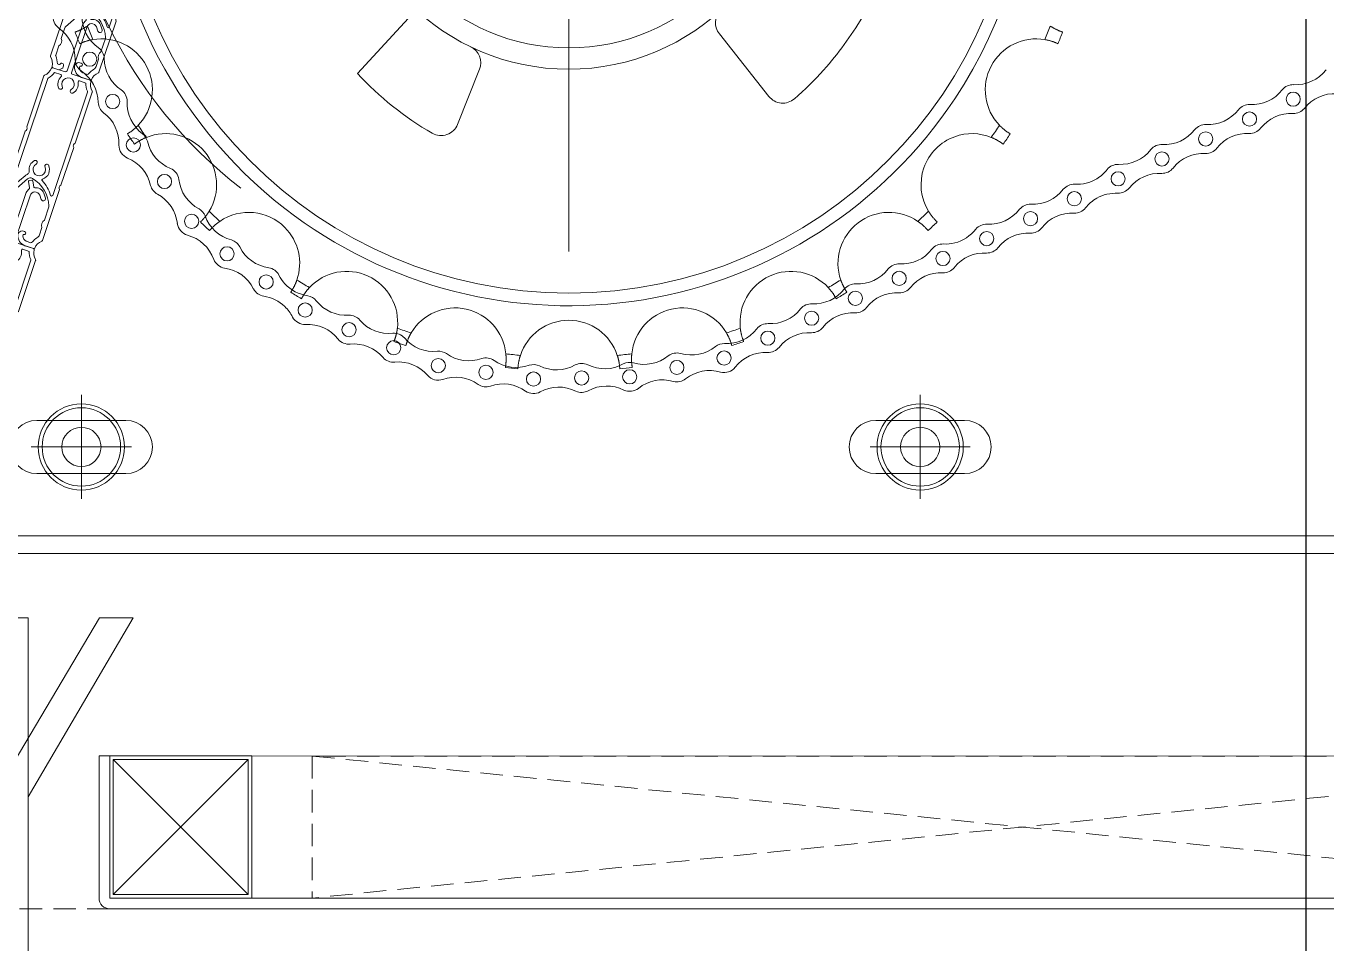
# Model space of a CAD drawing. Header units: millimetres. Extents: x -547695 to 905972, y -1055718 to 167349.
# Drawn here: x -528302.5 to -527936.3, y -937187.5 to -936929.1 of the extents above; entities that cross this region are included whole.
import ezdxf

# ---------------------------------------------------------------- set-up
doc = ezdxf.new("R2010")
doc.units = ezdxf.units.MM
doc.linetypes.add('$0$HIDDEN', pattern=[9.525, 6.35, -3.175])
for name, color, linetype, lineweight in [('$0$A-DOOR', 142, 'Continuous', 9), ('$0$A-EQPM', 127, 'Continuous', 9), ('$0$A-FINE', 255, 'Continuous', 5), ('$0$A-HIDD', 45, '$0$HIDDEN', 9), ('$0$A-LIFT', 3, 'Continuous', 9), ('$0$A-PATT', 252, 'Continuous', 9), ('A-FINE', 255, 'Continuous', 25)]:
    doc.layers.add(name, color=color, linetype=linetype, lineweight=lineweight)

# ---------------------------------------------------------------- blocks, each defined once
blk = doc.blocks.new('$0$MTY')
for points in [[(626.11, -64799.93, -0.090196), (626.15, -64800.14), (626.15, -64804.13, 0.368278), (626.15, -64806.35), (626.15, -64808.48, -0.182607), (625.75, -64809.53, 0.096718), (624.89, -64810.99, -0.176758), (624.55, -64811.41), (623.19, -64811.41, -0.247641), (621.81, -64810.27, -0.460334), (622.04, -64809.75, 0.7323), (622.2, -64809.07, 0.638251), (620.41, -64810.41, 0.326604), (623.25, -64812.71), (625.79, -64812.71, 0.391294), (626.09, -64812.43, -0.198956), (627.34, -64809.98, 0.219541), (627.45, -64809.75), (627.45, -64794.61, -0.461538), (627.45, -64793.31), (627.45, -64782.11, -0.461538), (627.45, -64780.81), (627.45, -64765.67, 0.219541), (627.34, -64765.44, -0.198956), (626.09, -64762.98, 0.391294), (625.79, -64762.71), (620.44, -64762.71, -0.388859), (620.14, -64762.43), (620.14, -64748.91, -0.726905), (622.68, -64747.88), (623.48, -64748.92, 0.894046), (624.47, -64748.17), (623.58, -64747, 0.357314), (620.68, -64746.35, -0.31829), (620.36, -64746.3), (619.5, -64744.69, 0.333118), (619.19, -64744.56), (618.55, -64744.91, 0.4202), (618.45, -64745.23), (619.25, -64746.87, -0.283488), (619.26, -64747.28, 0.119039), (618.84, -64748.35), (618.84, -64761.91, -0.414214), (618.04, -64762.71), (614.7, -64762.71, 0.391294), (614.4, -64762.98, -0.198956), (613.15, -64765.44, 0.219541), (613.05, -64765.67), (613.05, -64780.81, -0.461538), (613.05, -64782.11), (613.05, -64793.31, -0.461538), (613.05, -64794.61), (613.05, -64809.75, 0.219541), (613.15, -64809.98, -0.198942), (614.4, -64812.43, 0.390366), (614.7, -64812.71), (616.48, -64812.71, 0.172119), (616.63, -64812.64), (617.35, -64811.95, 0.171024), (617.4, -64811.83), (617.4, -64811.21, 0.908513), (616.37, -64811.07, -0.468804), (615.6, -64811.23, 0.084333), (614.44, -64809.26, -0.199939), (614.35, -64809.05), (614.35, -64806.35, 0.368278), (614.35, -64804.13), (614.35, -64800.93, -0.132117), (614.43, -64800.62), (617.99, -64794.65, -0.289287), (619.22, -64794.04, -0.243866), (626.11, -64799.93)], [(614.35, -64797.44), (614.35, -64766.06, -0.196067), (614.43, -64765.85, 0.142518), (615.55, -64763.81), (617.47, -64763.81, -0.554704), (617.72, -64764.31, 0.323726), (618.17, -64767.67, 0.91687), (618.95, -64766.89, -2.282982), (621.55, -64766.89, 0.925267), (622.33, -64767.66, 0.32336), (622.77, -64764.32, -0.602267), (623.02, -64763.81), (624.94, -64763.81, 0.142518), (626.06, -64765.85, -0.196067), (626.15, -64766.06), (626.15, -64796.77, -0.734386), (625.6, -64796.94, 0.120007), (622, -64793.74, -0.641171), (622, -64793.37, 0.455001), (622.26, -64789.04, 0.842101), (621.55, -64789.89, -2.282982), (618.95, -64789.89, 0.880595), (618.19, -64789.08, 0.325978), (617.71, -64792.43, -0.340176), (617.55, -64793.29, 0.020475), (617.01, -64794), (614.9, -64797.57, -0.729569), (614.35, -64797.44)]]:
    blk.add_lwpolyline(points, format="xyb")
blk = doc.blocks.new('$0$ytr')
blk.add_lwpolyline([(-22626.99, 8802.87), (-22604.9, 8802.87, -0.414214), (-22604.6, 8802.57), (-22604.6, 8796.42, 0.391306), (-22604.32, 8796.12, -0.198998), (-22601.86, 8794.87, 0.219572), (-22601.64, 8794.76), (-22587.55, 8794.76, 0.219573), (-22587.32, 8794.87, -0.198989), (-22584.86, 8796.12, 0.391298), (-22584.59, 8796.42), (-22584.59, 8799.05, 0.241509), (-22586.36, 8802.35, 0.870973), (-22588.15, 8800.69, 0.627066), (-22587.87, 8800.76, -0.659606), (-22587.05, 8801.26, -0.237165), (-22585.89, 8799.04), (-22585.89, 8798.44, -0.169286), (-22586.31, 8797.32, -0.156211), (-22588.86, 8795.86), (-22596.62, 8795.86, -0.414213), (-22596.92, 8796.16), (-22596.92, 8807.36, -0.414214), (-22596.62, 8807.66), (-22588.05, 8807.66, -0.180967), (-22587.86, 8807.59, 0.09136), (-22586.04, 8806.51, -0.314579), (-22585.84, 8806.23), (-22585.84, 8805.71, 0.426086), (-22585.57, 8805.43), (-22584.86, 8805.43, 0.403814), (-22584.59, 8805.69), (-22584.59, 8807.11, 0.390725), (-22584.86, 8807.41, -0.198974), (-22587.32, 8808.66, 0.219573), (-22587.55, 8808.76), (-22601.64, 8808.76, 0.219573), (-22601.86, 8808.66, -0.198999), (-22604.32, 8807.41, 0.391306), (-22604.6, 8807.11), (-22604.6, 8805.3, -0.414214), (-22604.9, 8805), (-22605.32, 8805, 0.171473), (-22605.63, 8804.89), (-22606.1, 8804.58, -0.145794), (-22606.75, 8804.37), (-22627.59, 8804.37, 0.081232), (-22628.52, 8804.03, -0.575165), (-22628.97, 8804.29), (-22628.97, 8804.32, 0.412233), (-22630.02, 8805.48), (-22630.92, 8805.48, 0.413697), (-22631.87, 8804.43), (-22631.87, 8803.63, 0.414214), (-22631.57, 8803.33), (-22631.37, 8803.33, 0.414214), (-22631.07, 8803.63), (-22631.07, 8804.38, -0.414214), (-22630.77, 8804.68), (-22630.17, 8804.68, -0.414214), (-22629.87, 8804.38), (-22629.87, 8803.3, -0.267949), (-22630.02, 8803.04, 0.267949), (-22630.17, 8802.78), (-22630.17, 8801.38, 0.267949), (-22630.02, 8801.13, -0.267949), (-22629.87, 8800.87), (-22629.87, 8799.78, -0.414214), (-22630.17, 8799.48), (-22630.77, 8799.48, -0.414214), (-22631.07, 8799.78), (-22631.07, 8800.53, 0.414214), (-22631.37, 8800.83), (-22631.57, 8800.83, 0.414214), (-22631.87, 8800.53), (-22631.87, 8799.68, 0.414214), (-22630.87, 8798.68), (-22630.12, 8798.68, 0.239973), (-22629.29, 8799.15, -0.434226), (-22628.86, 8799.22), (-22627.75, 8798.37, 0.80426), (-22626.98, 8799.42), (-22628.16, 8800.33, -0.726905), (-22627.13, 8802.87), (-22611.19, 8802.87)], format="xyb")
blk.add_lwpolyline([(-22603.26, 8806.53, 0.348491), (-22603.5, 8806.24), (-22603.5, 8797.31, 0.343143), (-22603.27, 8797.02, -0.140923), (-22601.45, 8795.96, 0.204947), (-22601.24, 8795.86), (-22598.12, 8795.86, 0.414214), (-22597.82, 8796.16), (-22597.82, 8807.36, 0.414214), (-22598.12, 8807.66), (-22601.15, 8807.66, 0.201457), (-22601.51, 8807.51, -0.142377)], format="xyb", close=True)
blk = doc.blocks.new('$0$RTHRT')
at = {"linetype": 'Continuous'}
for p, q in [((-23798.92, 8505.48), (-23826.91, 8528.15)), ((-23700.22, 8505.48), (-23682.93, 8519.48)), ((-23808.85, 8488.28), (-23842.24, 8501.09)), ((-23690.29, 8488.28), (-23667.53, 8497.01)), ((-23759.5, 8402.8), (-23764.65, 8370.33)), ((-23739.64, 8402.8), (-23734.54, 8370.64))]:
    blk.add_line(p, q, dxfattribs=at)
at = {"linetype": 'Continuous', "ltscale": 10}
for points in [[(-23785.25, 8518.05, 0.392974), (-23783.73, 8524.68), (-23797.31, 8548.2, 0.445132), (-23804.57, 8549.75, 0.071149), (-23826.88, 8528.12, 0.071149)], [(-23682.93, 8519.48, 0.004977), (-23683.97, 8520.56, 0.052646), (-23703.56, 8535.11, 0.417148), (-23710.43, 8533.31), (-23715.41, 8524.68, 0.392974), (-23713.89, 8518.05)], [(-23842.23, 8501.09, 0.046573), (-23847.89, 8481.5, 0.032054), (-23849.22, 8470.82, 0.431909), (-23844.23, 8465.52), (-23817.89, 8465.52, 0.392974), (-23812.9, 8470.15)], [(-23686.24, 8470.15, 0.392974), (-23681.25, 8465.52), (-23664.58, 8465.52, 0.457265), (-23659.64, 8471.24, 0.076461), (-23667.53, 8497.01, 0.076461)]]:
    blk.add_lwpolyline(points, format="xyb", dxfattribs=at)
at = {"linetype": 'Continuous'}
for points in [[(-23777.22, 8408.36, 0.392974), (-23783.73, 8406.35), (-23795.47, 8386.02, 0.437136), (-23793.29, 8379.01, 0.076029), (-23764.65, 8370.33, 0.076029)], [(-23734.54, 8370.64, 0.046532), (-23716.75, 8375.29, 0.032637), (-23706.19, 8379.98, 0.426244), (-23704.18, 8386.9), (-23715.41, 8406.35, 0.392974), (-23721.92, 8408.36)]]:
    blk.add_lwpolyline(points, format="xyb", dxfattribs=at)
at = {"linetype": 'Continuous', "ltscale": 10}
for radius in [63.5, 57.5]:
    blk.add_circle((-23749.57, 8465.52), radius, dxfattribs=at)
blk = doc.blocks.new('$0$ẺGR')
at = {"linetype": 'Continuous', "xscale": -1, "rotation": 359.5412056856188}
blk.add_blockref('$0$ytr', (-55541.04, -72683.22), dxfattribs=at)
at = {"linetype": 'Continuous', "xscale": -1}
blk.add_blockref('$0$RTHRT', (-56624.62, -72639.46), dxfattribs=at)
blk = doc.blocks.new('$0$CC 3200 - MC')
at = {"layer": '$0$A-DOOR', "linetype": 'Continuous', "ltscale": 10}
blk.add_lwpolyline([(-600, 100.01), (0, 100.01), (0, 500.01), (-600, 500.01), (-600, 100.01)], dxfattribs=at)
at = {"layer": '$0$A-DOOR'}
for points in [[(-278.77, 137.51, -1), (-278.77, 122.51), (-303.77, 122.51, -1), (-303.77, 137.51)], [(-42.5, 137.51, -1), (-42.5, 122.51), (-67.5, 122.51, -1), (-67.5, 137.51)]]:
    blk.add_lwpolyline(points, format="xyb", close=True, dxfattribs=at)
at = {"layer": '$0$A-DOOR', "linetype": 'Continuous', "ltscale": 10}
blk.add_lwpolyline([(-600, 105.01), (-5, 105.01), (-5, 100.01), (-600, 100.01)], close=True, dxfattribs=at)
at = {"layer": '$0$A-DOOR'}
blk.add_lwpolyline([(-9.83, 81.94), (-9.83, -3399.99), (-30.17, -3399.99), (-30.17, 31.52), (-60.11, 81.94), (-69.59, 81.94), (-40.04, 31.52), (-40.04, -3399.99), (0, -3399.99), (0, 81.94), (-40.04, 81.94), (-40.04, -3399.99)], dxfattribs=at)
at = {"layer": '$0$A-EQPM', "linetype": 'Continuous'}
blk.add_line((-192.29, 415.01), (-192.29, 185.01), dxfattribs=at)
at = {"layer": '$0$A-EQPM', "linetype": 'Continuous', "flags": 128}
for points in [[(-327.92, 248.52), (-328.06, 248.42), (-328.2, 248.33), (-328.34, 248.25), (-328.48, 248.16), (-328.62, 248.07), (-328.77, 247.99), (-328.91, 247.91), (-329.05, 247.83), (-329.2, 247.75), (-329.34, 247.68), (-329.49, 247.61), (-329.63, 247.53), (-329.78, 247.46), (-329.92, 247.4), (-330.07, 247.33), (-330.22, 247.27), (-330.36, 247.2), (-330.51, 247.14), (-330.66, 247.09), (-330.8, 247.03), (-330.95, 246.97), (-331.1, 246.92), (-331.25, 246.87), (-331.4, 246.82)], [(-53.23, 246.82), (-53.38, 246.87), (-53.53, 246.92), (-53.68, 246.97), (-53.83, 247.03), (-53.97, 247.09), (-54.12, 247.14), (-54.27, 247.2), (-54.41, 247.27), (-54.56, 247.33), (-54.7, 247.4), (-54.85, 247.46), (-55, 247.53), (-55.14, 247.61), (-55.29, 247.68), (-55.43, 247.75), (-55.57, 247.83), (-55.72, 247.91), (-55.86, 247.99), (-56, 248.07), (-56.15, 248.16), (-56.29, 248.25), (-56.43, 248.33), (-56.57, 248.42), (-56.71, 248.52)], [(-330.09, 243.53), (-329.95, 243.6), (-329.8, 243.66), (-329.66, 243.73), (-329.51, 243.79), (-329.37, 243.85), (-329.22, 243.9), (-329.07, 243.96), (-328.92, 244.02), (-328.77, 244.07), (-328.62, 244.12), (-328.47, 244.17), (-328.31, 244.22), (-328.16, 244.27), (-328, 244.32), (-327.85, 244.36), (-327.69, 244.41), (-327.53, 244.45), (-327.37, 244.49), (-327.21, 244.53), (-327.05, 244.56), (-326.89, 244.6), (-326.72, 244.63), (-326.56, 244.66), (-326.4, 244.69)], [(-58.23, 244.69), (-58.07, 244.66), (-57.9, 244.63), (-57.74, 244.6), (-57.58, 244.56), (-57.42, 244.53), (-57.26, 244.49), (-57.1, 244.45), (-56.94, 244.41), (-56.78, 244.36), (-56.62, 244.32), (-56.47, 244.27), (-56.31, 244.22), (-56.16, 244.17), (-56.01, 244.12), (-55.86, 244.07), (-55.71, 244.02), (-55.56, 243.96), (-55.41, 243.9), (-55.26, 243.85), (-55.12, 243.79), (-54.97, 243.73), (-54.83, 243.66), (-54.68, 243.6), (-54.54, 243.53)], [(-313.61, 220.58), (-313.73, 220.46), (-313.84, 220.34), (-313.96, 220.22), (-314.08, 220.11), (-314.2, 219.99), (-314.33, 219.88), (-314.45, 219.77), (-314.57, 219.66), (-314.7, 219.56), (-314.82, 219.45), (-314.95, 219.35), (-315.07, 219.25), (-315.2, 219.15), (-315.33, 219.05), (-315.46, 218.96), (-315.59, 218.86), (-315.72, 218.77), (-315.85, 218.68), (-315.98, 218.59), (-316.11, 218.5), (-316.24, 218.42), (-316.37, 218.33), (-316.51, 218.25), (-316.64, 218.17)], [(-67.98, 218.17), (-68.12, 218.25), (-68.26, 218.33), (-68.39, 218.42), (-68.52, 218.5), (-68.65, 218.59), (-68.78, 218.68), (-68.91, 218.77), (-69.04, 218.86), (-69.17, 218.96), (-69.3, 219.05), (-69.43, 219.15), (-69.56, 219.25), (-69.68, 219.35), (-69.81, 219.45), (-69.93, 219.56), (-70.06, 219.66), (-70.18, 219.77), (-70.3, 219.88), (-70.42, 219.99), (-70.55, 220.11), (-70.66, 220.22), (-70.78, 220.34), (-70.9, 220.46), (-71.02, 220.58)], [(-314.66, 215.24), (-314.53, 215.34), (-314.4, 215.43), (-314.28, 215.52), (-314.15, 215.62), (-314.02, 215.7), (-313.89, 215.79), (-313.76, 215.88), (-313.62, 215.97), (-313.49, 216.05), (-313.35, 216.14), (-313.21, 216.22), (-313.07, 216.3), (-312.93, 216.38), (-312.79, 216.46), (-312.65, 216.54), (-312.5, 216.61), (-312.36, 216.69), (-312.21, 216.76), (-312.06, 216.83), (-311.91, 216.9), (-311.76, 216.97), (-311.61, 217.04), (-311.45, 217.1), (-311.3, 217.17)], [(-73.33, 217.17), (-73.17, 217.1), (-73.02, 217.04), (-72.87, 216.97), (-72.72, 216.9), (-72.57, 216.83), (-72.42, 216.76), (-72.27, 216.69), (-72.13, 216.61), (-71.98, 216.54), (-71.84, 216.46), (-71.7, 216.38), (-71.55, 216.3), (-71.42, 216.22), (-71.28, 216.14), (-71.14, 216.05), (-71.01, 215.97), (-70.87, 215.88), (-70.74, 215.79), (-70.61, 215.7), (-70.48, 215.62), (-70.35, 215.52), (-70.22, 215.43), (-70.1, 215.34), (-69.97, 215.24)], [(-293.63, 196.36), (-293.72, 196.22), (-293.81, 196.08), (-293.9, 195.94), (-293.99, 195.81), (-294.08, 195.67), (-294.18, 195.53), (-294.27, 195.4), (-294.37, 195.27), (-294.47, 195.14), (-294.57, 195.01), (-294.67, 194.88), (-294.77, 194.76), (-294.88, 194.63), (-294.98, 194.51), (-295.08, 194.39), (-295.19, 194.27), (-295.3, 194.15), (-295.4, 194.03), (-295.51, 193.92), (-295.62, 193.81), (-295.73, 193.69), (-295.85, 193.58), (-295.96, 193.47), (-296.07, 193.36)], [(-88.55, 193.36), (-88.67, 193.47), (-88.78, 193.58), (-88.89, 193.69), (-89.01, 193.81), (-89.11, 193.92), (-89.22, 194.03), (-89.33, 194.15), (-89.44, 194.27), (-89.54, 194.39), (-89.65, 194.51), (-89.75, 194.63), (-89.86, 194.76), (-89.96, 194.88), (-90.06, 195.01), (-90.16, 195.14), (-90.26, 195.27), (-90.35, 195.4), (-90.45, 195.53), (-90.54, 195.67), (-90.64, 195.81), (-90.73, 195.94), (-90.82, 196.08), (-90.91, 196.22), (-91, 196.36)], [(-293.51, 190.93), (-293.4, 191.05), (-293.3, 191.17), (-293.19, 191.29), (-293.09, 191.41), (-292.98, 191.52), (-292.87, 191.63), (-292.76, 191.75), (-292.65, 191.86), (-292.54, 191.97), (-292.42, 192.08), (-292.31, 192.2), (-292.19, 192.3), (-292.07, 192.41), (-291.94, 192.52), (-291.82, 192.63), (-291.7, 192.73), (-291.57, 192.84), (-291.44, 192.94), (-291.31, 193.04), (-291.18, 193.14), (-291.05, 193.24), (-290.91, 193.34), (-290.78, 193.44), (-290.64, 193.53)], [(-93.99, 193.53), (-93.85, 193.44), (-93.71, 193.34), (-93.58, 193.24), (-93.45, 193.14), (-93.32, 193.04), (-93.19, 192.94), (-93.06, 192.84), (-92.93, 192.73), (-92.81, 192.63), (-92.68, 192.52), (-92.56, 192.41), (-92.44, 192.3), (-92.32, 192.2), (-92.21, 192.08), (-92.09, 191.97), (-91.98, 191.86), (-91.86, 191.75), (-91.75, 191.63), (-91.65, 191.52), (-91.54, 191.41), (-91.43, 191.29), (-91.33, 191.17), (-91.22, 191.05), (-91.12, 190.93)], [(-268.91, 177.02), (-268.95, 176.91), (-268.99, 176.8), (-269.03, 176.7), (-269.07, 176.59), (-269.11, 176.49), (-269.15, 176.38), (-269.19, 176.28), (-269.23, 176.18), (-269.28, 176.07), (-269.32, 175.97), (-269.36, 175.87), (-269.41, 175.77), (-269.46, 175.67), (-269.5, 175.57), (-269.55, 175.47), (-269.6, 175.37), (-269.65, 175.27), (-269.7, 175.17), (-269.75, 175.07), (-269.8, 174.98), (-269.85, 174.88), (-269.9, 174.79), (-269.95, 174.69), (-270, 174.6)], [(-114.39, 174.21), (-114.46, 174.31), (-114.52, 174.42), (-114.59, 174.53), (-114.65, 174.64), (-114.71, 174.75), (-114.77, 174.87), (-114.83, 174.98), (-114.89, 175.09), (-114.95, 175.21), (-115.01, 175.32), (-115.06, 175.44), (-115.12, 175.55), (-115.18, 175.67), (-115.23, 175.79), (-115.28, 175.91), (-115.33, 176.03), (-115.39, 176.15), (-115.44, 176.27), (-115.49, 176.39), (-115.53, 176.52), (-115.58, 176.64), (-115.63, 176.77), (-115.67, 176.89), (-115.72, 177.02)], [(-270, 174.6), (-270.03, 174.55), (-270.05, 174.51), (-270.08, 174.46), (-270.11, 174.42), (-270.13, 174.38), (-270.16, 174.33), (-270.18, 174.29), (-270.21, 174.24), (-270.24, 174.2), (-270.26, 174.16), (-270.29, 174.11), (-270.32, 174.07), (-270.34, 174.03), (-270.37, 173.99), (-270.4, 173.94), (-270.43, 173.9), (-270.45, 173.86), (-270.48, 173.81), (-270.51, 173.77), (-270.54, 173.73), (-270.57, 173.69), (-270.6, 173.64), (-270.63, 173.6), (-270.65, 173.56)], [(-267.62, 171.73), (-267.61, 171.75), (-267.6, 171.77), (-267.6, 171.79), (-267.59, 171.8), (-267.58, 171.82), (-267.57, 171.84), (-267.56, 171.85), (-267.55, 171.87), (-267.54, 171.89), (-267.53, 171.9), (-267.52, 171.92), (-267.51, 171.94), (-267.5, 171.95), (-267.5, 171.97), (-267.49, 171.99), (-267.48, 172.01), (-267.47, 172.02), (-267.46, 172.04), (-267.45, 172.06), (-267.44, 172.07), (-267.43, 172.09), (-267.42, 172.11), (-267.41, 172.12), (-267.4, 172.14)], [(-267.4, 172.14), (-267.33, 172.26), (-267.26, 172.38), (-267.19, 172.5), (-267.12, 172.62), (-267.05, 172.73), (-266.97, 172.85), (-266.9, 172.97), (-266.82, 173.09), (-266.74, 173.2), (-266.66, 173.32), (-266.58, 173.44), (-266.49, 173.55), (-266.41, 173.67), (-266.32, 173.78), (-266.23, 173.9), (-266.14, 174.01), (-266.05, 174.12), (-265.96, 174.23), (-265.87, 174.35), (-265.77, 174.46), (-265.68, 174.57), (-265.58, 174.68), (-265.48, 174.78), (-265.38, 174.89)], [(-119.24, 174.89), (-119.17, 174.81), (-119.09, 174.73), (-119.02, 174.64), (-118.94, 174.56), (-118.87, 174.47), (-118.8, 174.39), (-118.72, 174.3), (-118.65, 174.22), (-118.58, 174.13), (-118.51, 174.05), (-118.44, 173.96), (-118.38, 173.87), (-118.31, 173.78), (-118.24, 173.7), (-118.18, 173.61), (-118.11, 173.52), (-118.05, 173.43), (-117.98, 173.34), (-117.92, 173.25), (-117.86, 173.16), (-117.8, 173.07), (-117.74, 172.98), (-117.68, 172.89), (-117.62, 172.8)], [(-117.62, 172.8), (-117.59, 172.76), (-117.57, 172.71), (-117.54, 172.67), (-117.51, 172.63), (-117.49, 172.58), (-117.46, 172.54), (-117.43, 172.49), (-117.41, 172.45), (-117.38, 172.41), (-117.35, 172.36), (-117.33, 172.32), (-117.3, 172.27), (-117.28, 172.23), (-117.25, 172.19), (-117.23, 172.14), (-117.2, 172.1), (-117.18, 172.05), (-117.15, 172.01), (-117.13, 171.96), (-117.1, 171.92), (-117.08, 171.87), (-117.05, 171.83), (-117.03, 171.78), (-117.01, 171.73)], [(-113.97, 173.56), (-113.99, 173.58), (-114.01, 173.61), (-114.03, 173.64), (-114.05, 173.67), (-114.06, 173.69), (-114.08, 173.72), (-114.1, 173.75), (-114.12, 173.77), (-114.14, 173.8), (-114.15, 173.83), (-114.17, 173.85), (-114.19, 173.88), (-114.21, 173.91), (-114.22, 173.94), (-114.24, 173.96), (-114.26, 173.99), (-114.28, 174.02), (-114.29, 174.04), (-114.31, 174.07), (-114.33, 174.1), (-114.34, 174.13), (-114.36, 174.15), (-114.38, 174.18), (-114.39, 174.21)], [(-240.61, 163.43), (-240.63, 163.29), (-240.65, 163.15), (-240.67, 163), (-240.69, 162.86), (-240.71, 162.72), (-240.74, 162.58), (-240.76, 162.44), (-240.79, 162.3), (-240.82, 162.16), (-240.85, 162.02), (-240.88, 161.88), (-240.91, 161.74), (-240.94, 161.61), (-240.98, 161.47), (-241.01, 161.34), (-241.05, 161.2), (-241.09, 161.07), (-241.13, 160.94), (-241.17, 160.8), (-241.21, 160.67), (-241.25, 160.54), (-241.3, 160.41), (-241.34, 160.28), (-241.39, 160.16)], [(-238.03, 159.18), (-237.99, 159.31), (-237.95, 159.43), (-237.91, 159.55), (-237.86, 159.68), (-237.82, 159.8), (-237.77, 159.92), (-237.72, 160.05), (-237.67, 160.17), (-237.62, 160.29), (-237.57, 160.42), (-237.52, 160.54), (-237.46, 160.66), (-237.41, 160.79), (-237.35, 160.91), (-237.29, 161.03), (-237.23, 161.15), (-237.17, 161.28), (-237.11, 161.4), (-237.05, 161.52), (-236.98, 161.64), (-236.92, 161.76), (-236.85, 161.88), (-236.78, 162), (-236.71, 162.12)], [(-147.92, 162.12), (-147.86, 162.02), (-147.81, 161.93), (-147.76, 161.84), (-147.7, 161.74), (-147.65, 161.65), (-147.6, 161.56), (-147.55, 161.46), (-147.5, 161.37), (-147.46, 161.27), (-147.41, 161.18), (-147.36, 161.08), (-147.31, 160.99), (-147.27, 160.89), (-147.23, 160.8), (-147.18, 160.7), (-147.14, 160.6), (-147.1, 160.51), (-147.06, 160.41), (-147.01, 160.32), (-146.98, 160.22), (-146.94, 160.12), (-146.9, 160.03), (-146.86, 159.93), (-146.82, 159.83)], [(-143.77, 161.97), (-143.78, 162.03), (-143.79, 162.09), (-143.81, 162.15), (-143.82, 162.21), (-143.83, 162.27), (-143.84, 162.33), (-143.86, 162.39), (-143.87, 162.45), (-143.88, 162.51), (-143.89, 162.57), (-143.9, 162.63), (-143.91, 162.69), (-143.92, 162.75), (-143.93, 162.81), (-143.94, 162.88), (-143.95, 162.94), (-143.96, 163), (-143.97, 163.06), (-143.98, 163.12), (-143.98, 163.18), (-143.99, 163.25), (-144, 163.31), (-144.01, 163.37), (-144.02, 163.43)], [(-143.06, 159.68), (-143.09, 159.77), (-143.13, 159.87), (-143.17, 159.96), (-143.2, 160.05), (-143.24, 160.14), (-143.27, 160.24), (-143.3, 160.33), (-143.33, 160.42), (-143.37, 160.51), (-143.4, 160.61), (-143.43, 160.7), (-143.46, 160.8), (-143.49, 160.89), (-143.51, 160.99), (-143.54, 161.08), (-143.57, 161.18), (-143.6, 161.28), (-143.62, 161.37), (-143.65, 161.47), (-143.67, 161.57), (-143.7, 161.67), (-143.72, 161.77), (-143.75, 161.87), (-143.77, 161.97)], [(-241.39, 160.16), (-241.4, 160.14), (-241.4, 160.12), (-241.41, 160.1), (-241.42, 160.08), (-241.42, 160.06), (-241.43, 160.04), (-241.44, 160.02), (-241.45, 160), (-241.45, 159.98), (-241.46, 159.96), (-241.47, 159.94), (-241.48, 159.92), (-241.48, 159.9), (-241.49, 159.88), (-241.5, 159.86), (-241.51, 159.84), (-241.52, 159.82), (-241.52, 159.8), (-241.53, 159.78), (-241.54, 159.76), (-241.55, 159.74), (-241.55, 159.72), (-241.56, 159.7), (-241.57, 159.68)], [(-238.22, 158.55), (-238.21, 158.58), (-238.2, 158.6), (-238.2, 158.63), (-238.19, 158.66), (-238.18, 158.68), (-238.17, 158.71), (-238.17, 158.74), (-238.16, 158.76), (-238.15, 158.79), (-238.14, 158.82), (-238.14, 158.84), (-238.13, 158.87), (-238.12, 158.9), (-238.11, 158.92), (-238.1, 158.95), (-238.1, 158.97), (-238.09, 159), (-238.08, 159.03), (-238.07, 159.05), (-238.06, 159.08), (-238.06, 159.1), (-238.05, 159.13), (-238.04, 159.16), (-238.03, 159.18)], [(-146.82, 159.83), (-146.8, 159.78), (-146.78, 159.73), (-146.77, 159.68), (-146.75, 159.62), (-146.73, 159.57), (-146.71, 159.52), (-146.69, 159.46), (-146.67, 159.41), (-146.65, 159.36), (-146.64, 159.3), (-146.62, 159.25), (-146.6, 159.2), (-146.58, 159.14), (-146.57, 159.09), (-146.55, 159.04), (-146.53, 158.98), (-146.52, 158.93), (-146.5, 158.88), (-146.49, 158.82), (-146.47, 158.77), (-146.46, 158.71), (-146.44, 158.66), (-146.43, 158.61), (-146.41, 158.55)], [(-210.01, 153.8), (-210.02, 153.74), (-210.02, 153.68), (-210.03, 153.62), (-210.03, 153.56), (-210.04, 153.5), (-210.04, 153.44), (-210.05, 153.38), (-210.06, 153.33), (-210.06, 153.27), (-210.07, 153.21), (-210.07, 153.15), (-210.08, 153.09), (-210.09, 153.03), (-210.1, 152.97), (-210.1, 152.91), (-210.11, 152.85), (-210.12, 152.79), (-210.13, 152.74), (-210.14, 152.68), (-210.15, 152.62), (-210.15, 152.56), (-210.16, 152.5), (-210.17, 152.44), (-210.18, 152.38)], [(-210.05, 156.25), (-210.04, 156.15), (-210.04, 156.04), (-210.03, 155.94), (-210.02, 155.84), (-210.01, 155.73), (-210.01, 155.63), (-210, 155.53), (-209.99, 155.42), (-209.99, 155.32), (-209.99, 155.22), (-209.98, 155.12), (-209.98, 155.01), (-209.98, 154.91), (-209.98, 154.81), (-209.98, 154.71), (-209.98, 154.61), (-209.98, 154.51), (-209.99, 154.41), (-209.99, 154.3), (-209.99, 154.2), (-210, 154.1), (-210, 154), (-210.01, 153.9), (-210.01, 153.8)], [(-206.59, 152.9), (-206.58, 153.02), (-206.57, 153.14), (-206.55, 153.26), (-206.53, 153.38), (-206.51, 153.5), (-206.5, 153.62), (-206.48, 153.74), (-206.45, 153.86), (-206.43, 153.98), (-206.41, 154.1), (-206.38, 154.22), (-206.36, 154.35), (-206.33, 154.47), (-206.3, 154.59), (-206.27, 154.71), (-206.24, 154.83), (-206.21, 154.95), (-206.18, 155.08), (-206.15, 155.2), (-206.11, 155.32), (-206.08, 155.44), (-206.04, 155.56), (-206, 155.68), (-205.96, 155.8)], [(-178.67, 155.8), (-178.62, 155.66), (-178.58, 155.52), (-178.53, 155.38), (-178.49, 155.23), (-178.45, 155.09), (-178.41, 154.95), (-178.38, 154.81), (-178.34, 154.66), (-178.31, 154.52), (-178.28, 154.38), (-178.25, 154.23), (-178.22, 154.09), (-178.19, 153.95), (-178.16, 153.8), (-178.14, 153.66), (-178.12, 153.52), (-178.1, 153.38), (-178.08, 153.24), (-178.06, 153.1), (-178.04, 152.95), (-178.02, 152.81), (-178.01, 152.67), (-178, 152.53), (-177.99, 152.39)], [(-174.51, 152.81), (-174.53, 152.95), (-174.55, 153.08), (-174.56, 153.22), (-174.58, 153.36), (-174.59, 153.5), (-174.6, 153.64), (-174.61, 153.78), (-174.62, 153.93), (-174.63, 154.07), (-174.64, 154.21), (-174.64, 154.35), (-174.64, 154.5), (-174.65, 154.64), (-174.65, 154.79), (-174.65, 154.93), (-174.64, 155.08), (-174.64, 155.22), (-174.64, 155.37), (-174.63, 155.52), (-174.62, 155.66), (-174.61, 155.81), (-174.6, 155.96), (-174.59, 156.1), (-174.57, 156.25)], [(-206.67, 152), (-206.66, 152.04), (-206.66, 152.07), (-206.66, 152.11), (-206.66, 152.15), (-206.66, 152.19), (-206.65, 152.22), (-206.65, 152.26), (-206.65, 152.3), (-206.65, 152.34), (-206.64, 152.37), (-206.64, 152.41), (-206.64, 152.45), (-206.63, 152.49), (-206.63, 152.52), (-206.63, 152.56), (-206.62, 152.6), (-206.62, 152.64), (-206.62, 152.67), (-206.61, 152.71), (-206.61, 152.75), (-206.61, 152.78), (-206.6, 152.82), (-206.6, 152.86), (-206.59, 152.9)], [(-177.99, 152.39), (-177.98, 152.38), (-177.98, 152.36), (-177.98, 152.34), (-177.98, 152.33), (-177.98, 152.31), (-177.98, 152.29), (-177.98, 152.28), (-177.98, 152.26), (-177.98, 152.25), (-177.97, 152.23), (-177.97, 152.21), (-177.97, 152.2), (-177.97, 152.18), (-177.97, 152.16), (-177.97, 152.15), (-177.97, 152.13), (-177.97, 152.11), (-177.97, 152.1), (-177.97, 152.08), (-177.96, 152.06), (-177.96, 152.05), (-177.96, 152.03), (-177.96, 152.01), (-177.96, 152)], [(-174.44, 152.38), (-174.45, 152.4), (-174.45, 152.42), (-174.45, 152.43), (-174.46, 152.45), (-174.46, 152.47), (-174.46, 152.49), (-174.46, 152.51), (-174.47, 152.52), (-174.47, 152.54), (-174.47, 152.56), (-174.48, 152.58), (-174.48, 152.59), (-174.48, 152.61), (-174.48, 152.63), (-174.49, 152.65), (-174.49, 152.67), (-174.49, 152.68), (-174.49, 152.7), (-174.5, 152.72), (-174.5, 152.74), (-174.5, 152.75), (-174.51, 152.77), (-174.51, 152.79), (-174.51, 152.81)]]:
    blk.add_lwpolyline(points, dxfattribs=at)
at = {"layer": '$0$A-EQPM', "linetype": 'Continuous'}
for centre, radius in [((-192.31, 300.33), 127), ((-57.35, 239.18), 2), ((-396.36, 227.93), 2), ((-63.82, 227.28), 2), ((-384.03, 222.32), 2), ((-371.7, 216.72), 2), ((-69.65, 215.05), 2), ((-359.37, 211.11), 2), ((-347.03, 205.5), 2), ((-78.43, 204.74), 2), ((-334.7, 199.9), 2), ((-322.37, 194.29), 2), ((-86.06, 193.54), 2), ((-310.03, 188.68), 2), ((-297.7, 183.08), 2), ((-96.05, 184.39), 2), ((-285.37, 177.47), 2), ((-107.05, 176.48), 2), ((-273.03, 171.86), 2), ((-118.05, 168.56), 2), ((-260.7, 166.26), 2), ((-130.41, 163.02), 2), ((-248.37, 160.65), 2), ((-142.98, 157.96), 2), ((-236.04, 155.04), 2), ((-222.75, 152.4), 2), ((-155.54, 152.91), 2), ((-209.46, 149.76), 2), ((-195.92, 149.44), 2), ((-182.37, 149.13), 2), ((-168.96, 151.02), 2)]:
    blk.add_circle(centre, radius, dxfattribs=at)
for centre, radius, start, end in [((-179.9, 306.04), 130.56, 307.7889, 52.2111), ((-192.31, 300.33), 130.56, 307.7889, 52.2111), ((-192.31, 300.33), 130.56, 146.3577, 213.6423), ((-65.87, 251.26), 10.71, 304.3851, 0.2424), ((-51.09, 251.19), 4.08, 306.4769, 7.5397), ((-192.31, 300.33), 149.02, 201.044, 202.4043), ((-192.31, 300.33), 145.17, 200.9114, 202.5369), ((-192.31, 300.33), 145.17, 337.4631, 339.0886), ((-192.31, 300.33), 149.02, 337.5957, 338.956), ((-42.56, 239.11), 10.71, 124.7152, 180.5725), ((-323.98, 230.53), 14.37, 316.1775, 99.6846), ((-60.65, 230.53), 14.37, 80.3154, 223.8225), ((-57.35, 239.18), 4.08, 127.4179, 177.4806), ((-72.13, 239.5), 10.71, 303.3851, 359.2424), ((-57.35, 239.18), 4.08, 305.4769, 357.5397), ((-397.09, 242.7), 10.71, 217.4602, 273.3174), ((-49.03, 226.95), 10.71, 123.7152, 179.5725), ((-396.36, 227.93), 4.08, 40.493, 91.5557), ((-407.97, 218.77), 10.71, 37.7903, 93.6475), ((-384.76, 237.09), 10.71, 217.4602, 273.3174), ((-192.31, 300.33), 130.56, 213.6423, 307.7889), ((-78.59, 226.82), 10.71, 306.3851, 2.2424), ((-63.82, 227.28), 4.08, 126.4179, 180.4806), ((-396.36, 227.93), 4.08, 219.552, 270.6148), ((-395.64, 213.16), 10.71, 37.7903, 93.6475), ((-384.03, 222.32), 4.08, 40.493, 91.5557), ((-372.43, 231.48), 10.71, 217.4602, 273.3174), ((-54.87, 215.5), 10.71, 126.7152, 182.5725), ((-63.82, 227.28), 4.08, 308.4769, 356.5397), ((-384.03, 222.32), 4.08, 219.552, 270.6148), ((-371.7, 216.72), 4.08, 40.493, 91.5557), ((-192.31, 300.33), 145.17, 213.3252, 214.9507), ((-192.31, 300.33), 145.17, 325.0493, 326.6748), ((-383.31, 207.56), 10.71, 37.7903, 93.6475), ((-360.1, 225.88), 10.71, 217.4602, 273.3174), ((-192.31, 300.33), 149.02, 213.4578, 214.8181), ((-305.89, 203.85), 14.37, 70.1076, 112.0984), ((-305.89, 203.85), 14.37, 328.5913, 70.1076), ((-78.73, 203.85), 14.37, 67.9016, 211.4087), ((-84.05, 218.41), 10.71, 291.4946, 347.3518), ((-69.65, 215.05), 4.08, 129.4179, 165.5901), ((-192.31, 300.33), 149.02, 325.1819, 326.5422), ((-371.7, 216.72), 4.08, 219.552, 270.6148), ((-370.97, 201.95), 10.71, 37.7903, 93.6475), ((-359.37, 211.11), 4.08, 40.493, 91.5557), ((-347.76, 220.27), 10.71, 217.4602, 273.3174), ((-69.65, 215.05), 4.08, 293.5864, 359.5397), ((-347.03, 205.5), 4.08, 40.493, 91.5557), ((-64.04, 201.37), 10.71, 111.8247, 167.6819), ((-359.37, 211.11), 4.08, 219.552, 270.6148), ((-358.64, 196.34), 10.71, 37.7903, 93.6475), ((-335.43, 214.67), 10.71, 217.4602, 238.6175), ((-335.43, 214.67), 10.71, 238.6175, 273.3174), ((-93.11, 206.54), 10.71, 297.6351, 353.4923), ((-78.43, 204.74), 4.08, 114.5274, 171.7306), ((-347.03, 205.5), 4.08, 219.552, 270.6148), ((-346.31, 190.74), 10.71, 60.3144, 93.6475), ((-334.7, 199.9), 4.08, 40.493, 91.5557), ((-323.1, 209.06), 10.71, 217.4602, 273.3174), ((-78.43, 204.74), 4.08, 299.7269, 344.6492), ((-346.31, 190.74), 10.71, 37.7903, 60.3144), ((-322.37, 194.29), 4.08, 40.493, 91.5557), ((-71.39, 191.73), 10.71, 117.9652, 173.8224), ((-334.7, 199.9), 4.08, 219.552, 270.6148), ((-333.97, 185.13), 10.71, 37.7903, 93.6475), ((-310.76, 203.45), 10.71, 217.4602, 273.3174), ((-192.31, 300.33), 145.17, 225.739, 227.3645), ((-282.5, 181.69), 14.37, 341.0051, 124.5122), ((-102.13, 181.69), 14.37, 55.4878, 135.1407), ((-99.94, 198.66), 10.71, 284.3883, 340.2455), ((-192.31, 300.33), 145.17, 312.6355, 314.261), ((-86.06, 193.54), 4.08, 120.6679, 158.4838), ((-322.37, 194.29), 4.08, 219.552, 270.6148), ((-310.03, 188.68), 4.08, 40.493, 91.5557), ((-298.43, 197.85), 10.71, 217.4602, 256.088), ((-192.31, 300.33), 149.02, 225.8716, 227.2319), ((-102.13, 181.69), 14.37, 135.1407, 198.9949), ((-192.31, 300.33), 149.02, 312.7681, 314.1284), ((-86.06, 193.54), 4.08, 286.4801, 350.7897), ((-321.64, 179.52), 10.71, 37.7903, 93.6475), ((-298.43, 197.85), 10.71, 256.088, 273.3174), ((-297.7, 183.08), 4.08, 40.493, 91.5557), ((-96.05, 184.39), 4.08, 107.421, 151.7447), ((-82.19, 179.27), 10.71, 104.7184, 160.5756), ((-310.03, 188.68), 4.08, 219.552, 270.6148), ((-309.31, 173.92), 10.71, 39.1444, 93.6475), ((-286.1, 192.24), 10.71, 217.4602, 273.3174), ((-109.23, 191.1), 10.71, 277.6492, 333.5064), ((-309.31, 173.92), 10.71, 37.7903, 39.1444), ((-297.7, 183.08), 4.08, 219.552, 270.6148), ((-285.37, 177.47), 4.08, 40.493, 91.5557), ((-273.77, 186.63), 10.71, 217.4602, 273.3174), ((-254.89, 165.08), 14.37, 353.4189, 136.926), ((-129.74, 165.08), 14.37, 43.074, 186.5811), ((-107.05, 176.48), 4.08, 100.6819, 151.7447), ((-93.88, 169.76), 10.71, 97.9793, 153.8365), ((-96.05, 184.39), 4.08, 279.741, 337.5429), ((-296.98, 168.31), 10.71, 37.7903, 93.6475), ((-273.03, 171.86), 4.08, 40.493, 91.5557), ((-192.31, 300.33), 145.17, 238.1528, 239.7782), ((-192.31, 300.33), 145.17, 300.2218, 301.8472), ((-120.23, 183.19), 10.71, 277.6492, 317.6575), ((-120.23, 183.19), 10.71, 317.6575, 333.5064), ((-285.37, 177.47), 4.08, 219.552, 270.6148), ((-284.64, 162.7), 10.71, 37.7903, 93.6475), ((-192.31, 300.33), 149.02, 238.2854, 239.6457), ((-261.43, 181.03), 10.71, 217.4602, 273.3174), ((-118.05, 168.56), 4.08, 100.6819, 140.1533), ((-192.31, 300.33), 149.02, 300.3543, 301.7146), ((-104.87, 161.85), 10.71, 97.9793, 134.0255), ((-107.05, 176.48), 4.08, 279.741, 330.8037), ((-273.03, 171.86), 4.08, 219.552, 270.6148), ((-260.7, 166.26), 4.08, 40.493, 91.5557), ((-249.1, 175.42), 10.71, 217.4602, 273.3174), ((-224.35, 154.79), 14.37, 5.8327, 149.3398), ((-160.28, 154.79), 14.37, 30.6602, 174.1673), ((-129.61, 177.78), 10.71, 266.0577, 321.915), ((-104.87, 161.85), 10.71, 134.0255, 153.8365), ((-272.31, 157.1), 10.71, 37.7903, 93.6475), ((-192.31, 151.31), 14.37, 18.2465, 161.7535), ((-141.6, 172.68), 10.71, 263.8266, 319.6838), ((-130.41, 163.02), 4.08, 89.0905, 137.9221), ((-118.05, 168.56), 4.08, 268.1496, 330.8037), ((-260.7, 166.26), 4.08, 219.552, 270.6148), ((-259.98, 151.49), 10.71, 37.7903, 93.6475), ((-248.37, 160.65), 4.08, 40.493, 91.5557), ((-236.77, 169.81), 10.71, 217.4602, 273.3174), ((-192.31, 300.33), 145.17, 250.5666, 252.192), ((-192.31, 300.33), 145.17, 287.808, 289.4334), ((-142.98, 157.96), 4.08, 86.8593, 137.9221), ((-118.85, 153.8), 10.71, 86.3878, 142.2451), ((-248.37, 160.65), 4.08, 219.552, 270.6148), ((-192.31, 300.33), 149.02, 250.6992, 252.0595), ((-236.04, 155.04), 4.08, 53.6903, 91.5557), ((-226.83, 166.61), 10.71, 230.6575, 286.5148), ((-154.17, 167.63), 10.71, 263.8266, 319.6838), ((-192.31, 300.33), 149.02, 287.9405, 289.3008), ((-131.79, 148.3), 10.71, 84.1567, 140.0139), ((-130.41, 163.02), 4.08, 265.9184, 319.2123), ((-247.64, 145.89), 10.71, 37.7903, 93.6475), ((-222.75, 152.4), 4.08, 53.6903, 104.753), ((-213.54, 163.97), 10.71, 230.6575, 286.5148), ((-209.46, 149.76), 4.08, 63.6087, 104.753), ((-192.31, 300.33), 145.17, 262.9804, 264.6058), ((-177.5, 163.09), 10.71, 249.9147, 305.7719), ((-192.31, 300.33), 145.17, 275.3942, 277.0196), ((-168.96, 151.02), 4.08, 72.9474, 124.0102), ((-164.09, 164.98), 10.71, 249.9147, 305.7719), ((-155.54, 152.91), 4.08, 86.8593, 124.0102), ((-144.36, 143.24), 10.71, 84.1567, 140.0139), ((-142.98, 157.96), 4.08, 265.9184, 316.9811), ((-236.04, 155.04), 4.08, 219.552, 283.8121), ((-231.96, 140.83), 10.71, 50.9876, 106.8449), ((-192.31, 300.33), 149.02, 263.113, 264.4732), ((-202.39, 162.74), 10.71, 240.576, 296.4332), ((-195.92, 149.44), 4.08, 63.6087, 114.6715), ((-188.84, 162.43), 10.71, 240.576, 296.4332), ((-182.37, 149.13), 4.08, 72.9474, 114.6715), ((-192.31, 300.33), 149.02, 275.5268, 276.887), ((-222.75, 152.4), 4.08, 232.7493, 283.8121), ((-218.67, 138.19), 10.71, 50.9876, 106.8449), ((-209.46, 149.76), 4.08, 232.7493, 293.7305), ((-203, 136.46), 10.71, 60.906, 116.7633), ((-189.45, 136.15), 10.71, 60.906, 116.7633), ((-173.84, 137.06), 10.71, 70.2448, 126.102), ((-168.96, 151.02), 4.08, 252.0065, 303.0693), ((-160.42, 138.95), 10.71, 70.2448, 126.102), ((-155.54, 152.91), 4.08, 252.0065, 316.9811), ((-195.92, 149.44), 4.08, 242.6678, 293.7305), ((-182.37, 149.13), 4.08, 242.6678, 303.0693)]:
    blk.add_arc(centre, radius, start, end, dxfattribs=at)
at = {"layer": '$0$A-FINE'}
blk.add_lwpolyline([(-9.93, 597.02), (-700, 597.01), (-700, 3.01), (-63, 3), (-63, 43.02), (-60, 43.02), (-60, 3, -0.414218), (-63, 0), (-698, 0.01, -0.414214), (-703, 5.01), (-703, 595.01, -0.414214), (-698, 600.01), (-9.93, 600)], format="xyb", close=True, dxfattribs=at)
at = {"layer": '$0$A-HIDD'}
blk.add_lwpolyline([(-520, 43.01), (-120, 43.01), (-120, 3.02), (-520, 3.02)], close=True, dxfattribs=at)
for points in [[(-520, 43.01), (-120, 3.02)], [(-120, 43.01), (-520, 3.02)], [(-63, 0), (0, 0)]]:
    blk.add_lwpolyline(points, dxfattribs=at)
at = {"layer": '$0$A-LIFT'}
for points in [[(-103, 3.02), (-63, 3.02), (-63, 43.02), (-103, 43.02)], [(-102, 4.02), (-64, 4.02), (-64, 42.02), (-102, 42.02)]]:
    blk.add_lwpolyline(points, close=True, dxfattribs=at)
at = {"layer": '$0$A-PATT'}
for p, q in [((-291.27, 144.65), (-291.27, 115.37)), ((-55, 144.65), (-55, 115.37)), ((-305.36, 130.01), (-277.18, 130.01)), ((-69.09, 130.01), (-40.91, 130.01)), ((-63, 5.01), (-63, 5))]:
    blk.add_line(p, q, dxfattribs=at)
at = {"layer": '$0$A-PATT', "ltscale": 0.1}
for p, q in [((-102, 42.02), (-64, 4.02)), ((-64, 42.02), (-102, 4.02))]:
    blk.add_line(p, q, dxfattribs=at)
at = {"layer": '$0$A-PATT'}
blk.add_lwpolyline([(-660, 43.01), (-660, 3.01), (-103, 3.02), (-103, 43.02)], close=True, dxfattribs=at)
for centre, radius in [((-291.27, 130.01), 12.14), ((-291.27, 130.01), 11.04), ((-55, 130.01), 12.14), ((-55, 130.01), 11.04), ((-291.27, 130.01), 5.54), ((-55, 130.01), 5.54)]:
    blk.add_circle(centre, radius, dxfattribs=at)
at = {"layer": '$0$A-EQPM', "linetype": 'Continuous', "xscale": -1}
for name, p, rotation in [('$0$ẺGR', (47373.58, 54489.82, 0), 291.5994200161974), ('$0$MTY', (-20147.82, 61856.74, 0), 18.61009160388945), ('$0$MTY', (-20131.87, 61809.35, 0), 18.61009160388945), ('$0$MTY', (-20115.91, 61761.97, 0), 18.61009160388945)]:
    blk.add_blockref(name, p, dxfattribs=dict(at, rotation=rotation))

msp = doc.modelspace()

# ---------------------------------------------------------------- linework, layer by layer
at = {"layer": 'A-FINE'}
msp.add_lwpolyline([(-527941.88, -940677.6), (-527941.88, -935177.6), (-528341.88, -935177.6), (-528341.88, -940677.6)], close=True, dxfattribs=at)

# ---------------------------------------------------------------- block references
at = {"layer": '$0$A-DOOR', "xscale": -1}
msp.add_blockref('$0$CC 3200 - MC', (-528341.88, -937177.61), dxfattribs=at)

doc.saveas('drawing.dxf')
